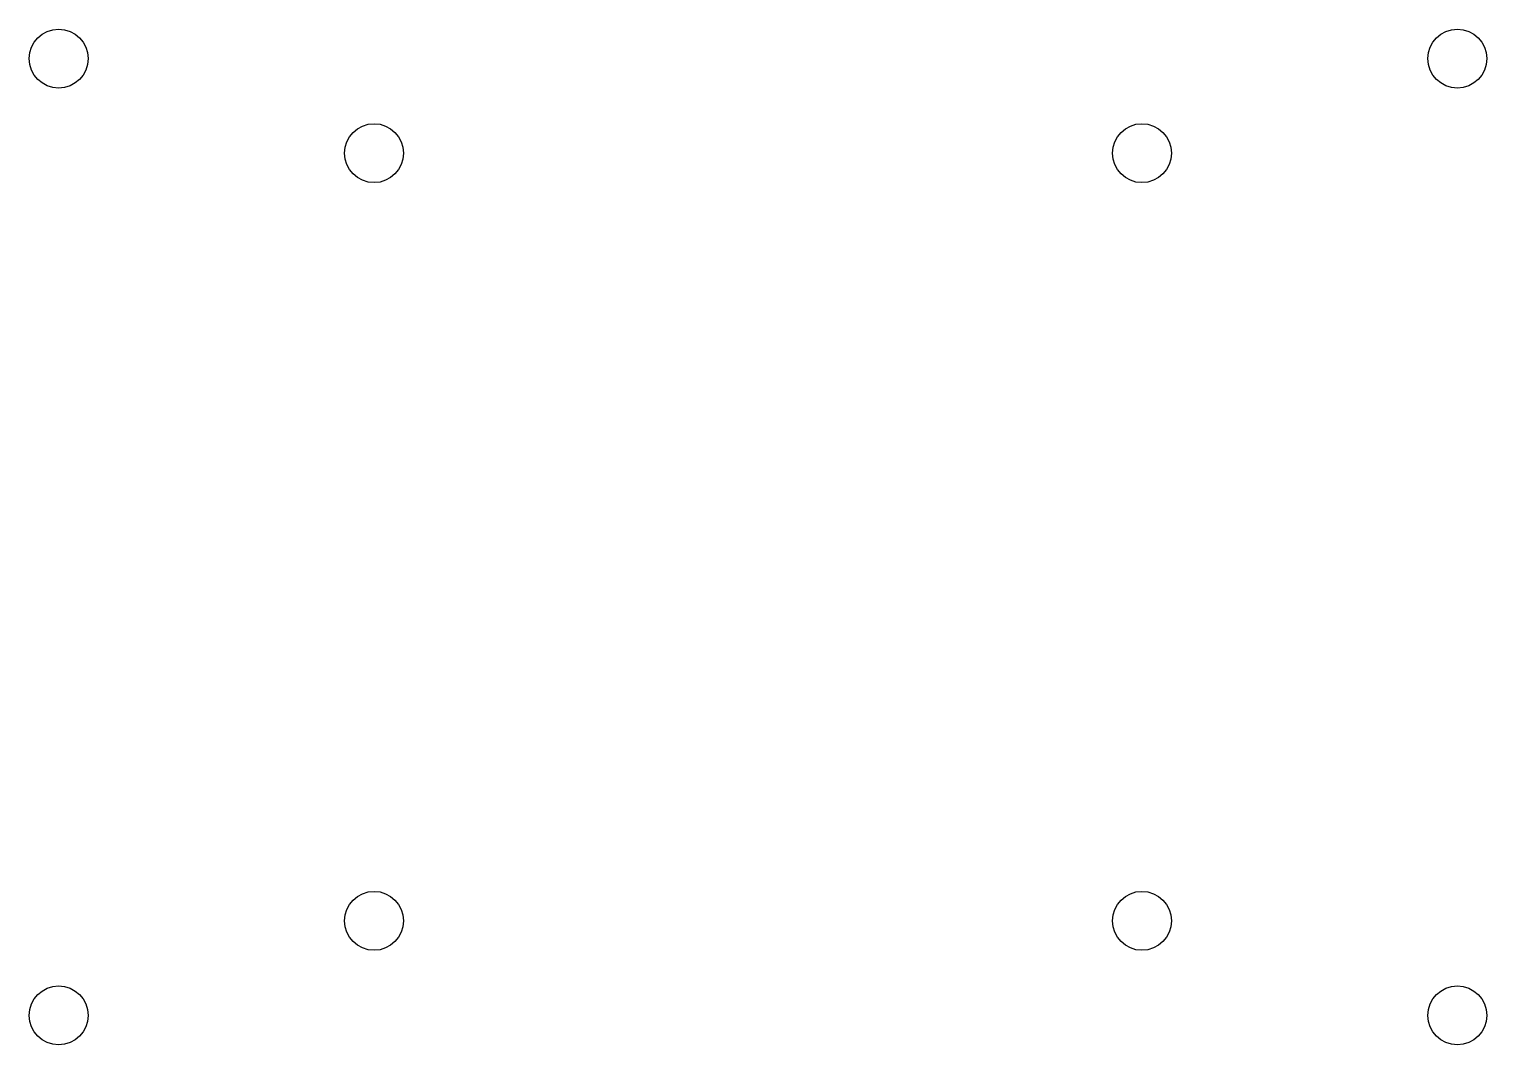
# Model space of a CAD drawing. Header units: millimetres. Extents: x -39.6 to 39.6, y -27.6 to 27.6.
import ezdxf

# ---------------------------------------------------------------- set-up
doc = ezdxf.new("R2010")
doc.units = ezdxf.units.MM
doc.layers.get('0').update_dxf_attribs({"linetype": 'CONTINUOUS'})

msp = doc.modelspace()

# ---------------------------------------------------------------- linework, layer by layer
for centre in [(-38, 26), (38, 26), (-20.86, 20.86), (20.86, 20.86), (-20.86, -20.86), (20.86, -20.86), (-38, -26), (38, -26)]:
    msp.add_circle(centre, 1.6)

doc.saveas('drawing.dxf')
